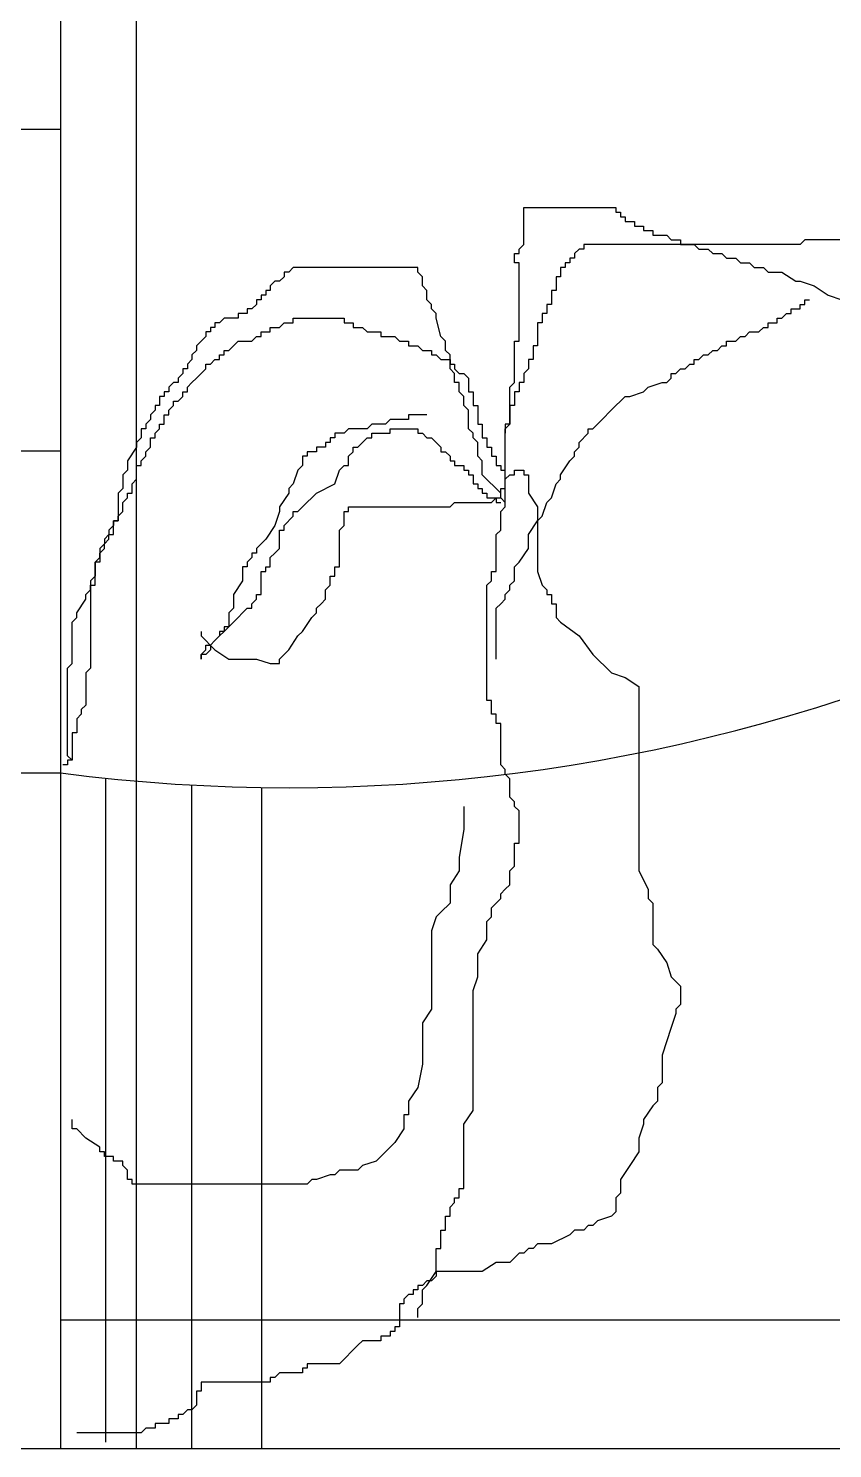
# Model space of a CAD drawing. Extents: x -66030 to 95157, y -13132 to 45879.
# Drawn here: x 80270 to 80421, y -7035.9 to -6769.2 of the extents above; entities that cross this region are included whole.
import ezdxf

# ---------------------------------------------------------------- set-up
doc = ezdxf.new("R2010")
doc.units = 0
doc.header["$LTSCALE"] = 100
doc.header["$MEASUREMENT"] = 0
doc.layers.add('立面框架', color=3, linetype='CONTINUOUS')

msp = doc.modelspace()

# ---------------------------------------------------------------- linework, layer by layer
at = {"layer": '立面框架'}
for p, q in [((80290.25, -6625.06), (80290.25, -7035.88)), ((80276.07, -6673.39), (80276.07, -7035.88)), ((80276.07, -6788.18), (80203.57, -6788.18)), ((80363.05, -6802.83), (80380.36, -6802.83)), ((80363.05, -6809.75), (80363.05, -6802.83)), ((80380.36, -6802.83), (80380.36, -6803.7)), ((80380.36, -6803.7), (80381.22, -6803.7)), ((80381.22, -6803.7), (80381.22, -6804.56)), ((80381.22, -6804.56), (80382.09, -6804.56)), ((80382.09, -6804.56), (80382.09, -6805.43)), ((80382.09, -6805.43), (80383.82, -6805.43)), ((80383.82, -6805.43), (80383.82, -6806.29)), ((80383.82, -6806.29), (80385.55, -6806.29)), ((80385.55, -6806.29), (80385.55, -6807.16)), ((80385.55, -6807.16), (80387.28, -6807.16)), ((80387.28, -6807.16), (80387.28, -6808.02)), ((80387.28, -6808.02), (80389.88, -6808.02)), ((80389.88, -6808.02), (80390.74, -6808.89)), ((80362.18, -6810.62), (80363.05, -6809.75)), ((80362.18, -6811.48), (80362.18, -6810.62)), ((80373.43, -6810.62), (80372.57, -6811.48)), ((80374.3, -6810.62), (80373.43, -6810.62)), ((80374.3, -6809.75), (80374.3, -6810.62)), ((80414.97, -6809.75), (80374.3, -6809.75)), ((80390.74, -6808.89), (80392.47, -6808.89)), ((80392.47, -6808.89), (80392.47, -6809.75)), ((80392.47, -6809.75), (80395.07, -6809.75)), ((80395.07, -6809.75), (80395.93, -6810.62)), ((80395.93, -6810.62), (80397.66, -6810.62)), ((80397.66, -6810.62), (80398.53, -6811.48)), ((80415.84, -6808.89), (80414.97, -6809.75)), ((80426.22, -6808.89), (80415.84, -6808.89)), ((80361.31, -6811.48), (80362.18, -6811.48)), ((80361.31, -6813.21), (80361.31, -6811.48)), ((80362.18, -6813.21), (80361.31, -6813.21)), ((80362.18, -6827.92), (80362.18, -6813.21)), ((80370.83, -6813.21), (80370.83, -6814.08)), ((80371.7, -6813.21), (80370.83, -6813.21)), ((80371.7, -6812.35), (80371.7, -6813.21)), ((80372.57, -6812.35), (80371.7, -6812.35)), ((80372.57, -6811.48), (80372.57, -6812.35)), ((80398.53, -6811.48), (80400.26, -6811.48)), ((80400.26, -6811.48), (80401.13, -6812.35)), ((80401.13, -6812.35), (80402.86, -6812.35)), ((80402.86, -6812.35), (80403.72, -6813.21)), ((80403.72, -6813.21), (80405.45, -6813.21)), ((80405.45, -6813.21), (80406.32, -6814.08)), ((80316.31, -6816.67), (80315.45, -6817.54)), ((80317.18, -6816.67), (80316.31, -6816.67)), ((80318.04, -6815.81), (80317.18, -6816.67)), ((80318.04, -6814.94), (80318.04, -6815.81)), ((80318.91, -6814.94), (80318.04, -6814.94)), ((80319.77, -6814.08), (80318.91, -6814.94)), ((80343.14, -6814.08), (80319.77, -6814.08)), ((80343.14, -6814.94), (80343.14, -6814.08)), ((80344.01, -6815.81), (80343.14, -6814.94)), ((80344.01, -6817.54), (80344.01, -6815.81)), ((80369.1, -6815.81), (80369.1, -6818.4)), ((80369.97, -6815.81), (80369.1, -6815.81)), ((80369.97, -6814.08), (80369.97, -6815.81)), ((80370.83, -6814.08), (80369.97, -6814.08)), ((80406.32, -6814.08), (80408.05, -6814.08)), ((80408.05, -6814.08), (80408.92, -6814.94)), ((80408.92, -6814.94), (80411.51, -6814.94)), ((80411.51, -6814.94), (80414.11, -6816.67)), ((80414.11, -6816.67), (80414.97, -6816.67)), ((80414.97, -6816.67), (80417.57, -6817.54)), ((80313.71, -6819.27), (80313.71, -6820.13)), ((80314.58, -6819.27), (80313.71, -6819.27)), ((80314.58, -6818.4), (80314.58, -6819.27)), ((80315.45, -6818.4), (80314.58, -6818.4)), ((80315.45, -6817.54), (80315.45, -6818.4)), ((80344.87, -6818.4), (80344.01, -6817.54)), ((80344.87, -6820.13), (80344.87, -6818.4)), ((80368.24, -6818.4), (80368.24, -6821)), ((80369.1, -6818.4), (80368.24, -6818.4)), ((80417.57, -6817.54), (80420.17, -6819.27)), ((80420.17, -6819.27), (80422.76, -6820.13)), ((80311.12, -6821.86), (80311.12, -6822.73)), ((80311.98, -6821.86), (80311.12, -6821.86)), ((80312.85, -6821), (80311.98, -6821.86)), ((80312.85, -6820.13), (80312.85, -6821)), ((80313.71, -6820.13), (80312.85, -6820.13)), ((80345.74, -6821), (80344.87, -6820.13)), ((80345.74, -6821.86), (80345.74, -6821)), ((80346.6, -6822.73), (80345.74, -6821.86)), ((80367.37, -6821), (80367.37, -6822.73)), ((80368.24, -6821), (80367.37, -6821)), ((80413.24, -6821.86), (80414.97, -6821.86)), ((80413.24, -6822.73), (80413.24, -6821.86)), ((80414.97, -6821), (80415.84, -6821)), ((80414.97, -6821.86), (80414.97, -6821)), ((80415.84, -6820.13), (80416.7, -6820.13)), ((80415.84, -6821), (80415.84, -6820.13)), ((80305.06, -6824.46), (80305.06, -6825.32)), ((80305.93, -6824.46), (80305.06, -6824.46)), ((80306.79, -6823.59), (80305.93, -6824.46)), ((80309.39, -6823.59), (80306.79, -6823.59)), ((80309.39, -6822.73), (80309.39, -6823.59)), ((80311.12, -6822.73), (80309.39, -6822.73)), ((80317.18, -6825.32), (80318.04, -6824.46)), ((80318.04, -6824.46), (80319.77, -6824.46)), ((80319.77, -6823.59), (80329.29, -6823.59)), ((80319.77, -6824.46), (80319.77, -6823.59)), ((80329.29, -6823.59), (80329.29, -6824.46)), ((80329.29, -6824.46), (80331.02, -6824.46)), ((80331.02, -6824.46), (80331.02, -6825.32)), ((80346.6, -6823.59), (80346.6, -6822.73)), ((80347.47, -6827.05), (80346.6, -6823.59)), ((80365.64, -6824.46), (80365.64, -6828.78)), ((80366.51, -6824.46), (80365.64, -6824.46)), ((80366.51, -6822.73), (80366.51, -6824.46)), ((80367.37, -6822.73), (80366.51, -6822.73)), ((80408.92, -6824.46), (80410.65, -6824.46)), ((80408.92, -6825.32), (80408.92, -6824.46)), ((80410.65, -6823.59), (80411.51, -6823.59)), ((80410.65, -6824.46), (80410.65, -6823.59)), ((80411.51, -6823.59), (80412.38, -6822.73)), ((80412.38, -6822.73), (80413.24, -6822.73)), ((80303.33, -6827.05), (80302.46, -6827.92)), ((80303.33, -6826.19), (80303.33, -6827.05)), ((80304.19, -6826.19), (80303.33, -6826.19)), ((80304.19, -6825.32), (80304.19, -6826.19)), ((80305.06, -6825.32), (80304.19, -6825.32)), ((80311.98, -6827.92), (80312.85, -6827.05)), ((80312.85, -6827.05), (80313.71, -6827.05)), ((80313.71, -6826.19), (80315.45, -6826.19)), ((80313.71, -6827.05), (80313.71, -6826.19)), ((80315.45, -6825.32), (80317.18, -6825.32)), ((80315.45, -6826.19), (80315.45, -6825.32)), ((80331.02, -6825.32), (80332.75, -6825.32)), ((80332.75, -6825.32), (80333.62, -6826.19)), ((80333.62, -6826.19), (80336.22, -6826.19)), ((80336.22, -6826.19), (80336.22, -6827.05)), ((80336.22, -6827.05), (80338.81, -6827.05)), ((80338.81, -6827.05), (80339.68, -6827.92)), ((80348.33, -6827.92), (80347.47, -6827.05)), ((80402.86, -6827.92), (80403.72, -6827.05)), ((80403.72, -6827.05), (80404.59, -6827.05)), ((80404.59, -6827.05), (80405.45, -6826.19)), ((80405.45, -6826.19), (80407.18, -6826.19)), ((80407.18, -6826.19), (80408.05, -6825.32)), ((80408.05, -6825.32), (80408.92, -6825.32)), ((80301.6, -6829.65), (80300.73, -6830.51)), ((80302.46, -6827.92), (80301.6, -6828.78)), ((80301.6, -6828.78), (80301.6, -6829.65)), ((80306.79, -6829.65), (80307.66, -6829.65)), ((80306.79, -6830.51), (80306.79, -6829.65)), ((80307.66, -6829.65), (80309.39, -6827.92)), ((80309.39, -6827.92), (80311.98, -6827.92)), ((80339.68, -6827.92), (80341.41, -6827.92)), ((80341.41, -6827.92), (80341.41, -6828.78)), ((80341.41, -6828.78), (80343.14, -6828.78)), ((80343.14, -6828.78), (80344.01, -6829.65)), ((80344.01, -6829.65), (80345.74, -6829.65)), ((80345.74, -6829.65), (80345.74, -6830.51)), ((80348.33, -6829.65), (80348.33, -6827.92)), ((80349.2, -6830.51), (80348.33, -6829.65)), ((80361.31, -6827.92), (80362.18, -6827.92)), ((80361.31, -6835.7), (80361.31, -6827.92)), ((80364.78, -6828.78), (80364.78, -6831.38)), ((80365.64, -6828.78), (80364.78, -6828.78)), ((80397.66, -6830.51), (80398.53, -6829.65)), ((80398.53, -6829.65), (80399.4, -6829.65)), ((80399.4, -6829.65), (80400.26, -6828.78)), ((80400.26, -6828.78), (80401.13, -6828.78)), ((80401.13, -6827.92), (80402.86, -6827.92)), ((80401.13, -6828.78), (80401.13, -6827.92)), ((80300.73, -6831.38), (80299.87, -6832.24)), ((80299.87, -6832.24), (80299.87, -6833.11)), ((80300.73, -6830.51), (80300.73, -6831.38)), ((80303.33, -6832.24), (80304.19, -6832.24)), ((80303.33, -6833.11), (80303.33, -6832.24)), ((80304.19, -6832.24), (80305.06, -6831.38)), ((80305.06, -6831.38), (80305.93, -6831.38)), ((80305.93, -6830.51), (80306.79, -6830.51)), ((80305.93, -6831.38), (80305.93, -6830.51)), ((80345.74, -6830.51), (80346.6, -6830.51)), ((80346.6, -6830.51), (80347.47, -6831.38)), ((80347.47, -6831.38), (80349.2, -6831.38)), ((80349.2, -6833.11), (80349.2, -6830.51)), ((80349.2, -6831.38), (80349.2, -6832.24)), ((80349.2, -6832.24), (80350.06, -6832.24)), ((80350.06, -6832.24), (80350.06, -6833.11)), ((80363.91, -6831.38), (80363.91, -6833.11)), ((80364.78, -6831.38), (80363.91, -6831.38)), ((80393.34, -6833.11), (80394.2, -6832.24)), ((80394.2, -6832.24), (80395.07, -6832.24)), ((80395.07, -6831.38), (80395.93, -6831.38)), ((80395.07, -6832.24), (80395.07, -6831.38)), ((80395.93, -6831.38), (80396.8, -6830.51)), ((80396.8, -6830.51), (80397.66, -6830.51)), ((80299, -6833.97), (80298.14, -6834.84)), ((80298.14, -6834.84), (80298.14, -6835.7)), ((80299, -6833.11), (80299, -6833.97)), ((80299.87, -6833.11), (80299, -6833.11)), ((80300.73, -6835.7), (80301.6, -6834.84)), ((80301.6, -6834.84), (80303.33, -6833.11)), ((80350.06, -6833.97), (80349.2, -6833.11)), ((80350.06, -6833.11), (80350.93, -6833.97)), ((80350.06, -6835.7), (80350.06, -6833.97)), ((80350.93, -6833.97), (80351.79, -6833.97)), ((80351.79, -6833.97), (80352.66, -6834.84)), ((80352.66, -6834.84), (80352.66, -6837.43)), ((80363.91, -6833.11), (80363.05, -6833.97)), ((80363.05, -6833.97), (80363.05, -6835.7)), ((80389.88, -6835.7), (80390.74, -6834.84)), ((80390.74, -6833.97), (80391.61, -6833.97)), ((80390.74, -6834.84), (80390.74, -6833.97)), ((80391.61, -6833.97), (80392.47, -6833.11)), ((80392.47, -6833.11), (80393.34, -6833.11)), ((80295.54, -6837.43), (80295.54, -6838.29)), ((80296.41, -6837.43), (80295.54, -6837.43)), ((80297.27, -6835.7), (80296.41, -6836.57)), ((80296.41, -6836.57), (80296.41, -6837.43)), ((80298.14, -6835.7), (80297.27, -6835.7)), ((80299, -6837.43), (80299.87, -6837.43)), ((80299, -6838.29), (80299, -6837.43)), ((80299.87, -6836.57), (80300.73, -6835.7)), ((80299.87, -6837.43), (80299.87, -6836.57)), ((80350.93, -6835.7), (80350.06, -6835.7)), ((80350.93, -6837.43), (80350.93, -6835.7)), ((80351.79, -6838.29), (80350.93, -6837.43)), ((80352.66, -6837.43), (80353.53, -6837.43)), ((80353.53, -6837.43), (80353.53, -6840.02)), ((80360.45, -6836.57), (80361.31, -6835.7)), ((80360.45, -6843.48), (80360.45, -6836.57)), ((80361.31, -6837.43), (80361.31, -6840.02)), ((80362.18, -6837.43), (80361.31, -6837.43)), ((80362.18, -6835.7), (80362.18, -6837.43)), ((80363.05, -6835.7), (80362.18, -6835.7)), ((80382.95, -6838.29), (80385.55, -6837.43)), ((80385.55, -6837.43), (80386.41, -6836.57)), ((80386.41, -6836.57), (80389.01, -6835.7)), ((80389.01, -6835.7), (80389.88, -6835.7)), ((80293.81, -6840.02), (80293.81, -6840.89)), ((80294.67, -6840.02), (80293.81, -6840.02)), ((80294.67, -6838.29), (80294.67, -6840.02)), ((80295.54, -6838.29), (80294.67, -6838.29)), ((80296.41, -6840.89), (80297.27, -6840.02)), ((80297.27, -6839.16), (80298.14, -6839.16)), ((80297.27, -6840.02), (80297.27, -6839.16)), ((80298.14, -6839.16), (80299, -6838.29)), ((80351.79, -6840.02), (80351.79, -6838.29)), ((80352.66, -6840.89), (80351.79, -6840.02)), ((80353.53, -6840.02), (80354.39, -6840.02)), ((80354.39, -6840.02), (80354.39, -6843.48)), ((80360.45, -6840.02), (80360.45, -6843.48)), ((80361.31, -6840.02), (80360.45, -6840.02)), ((80376.89, -6843.48), (80380.36, -6840.02)), ((80380.36, -6840.02), (80381.22, -6839.16)), ((80381.22, -6839.16), (80382.09, -6838.29)), ((80382.09, -6838.29), (80382.95, -6838.29)), ((80292.94, -6842.62), (80292.08, -6843.48)), ((80293.81, -6840.89), (80292.94, -6841.75)), ((80292.94, -6841.75), (80292.94, -6842.62)), ((80295.54, -6841.75), (80296.41, -6841.75)), ((80295.54, -6843.48), (80295.54, -6841.75)), ((80296.41, -6841.75), (80296.41, -6840.89)), ((80337.95, -6842.62), (80337.08, -6843.48)), ((80341.41, -6842.62), (80337.95, -6842.62)), ((80341.41, -6841.75), (80341.41, -6842.62)), ((80344.87, -6841.75), (80341.41, -6841.75)), ((80352.66, -6844.35), (80352.66, -6840.89)), ((80291.21, -6844.35), (80291.21, -6846.08)), ((80292.08, -6844.35), (80291.21, -6844.35)), ((80292.08, -6843.48), (80292.08, -6844.35)), ((80293.81, -6845.21), (80294.67, -6844.35)), ((80293.81, -6846.08), (80293.81, -6845.21)), ((80294.67, -6843.48), (80295.54, -6843.48)), ((80294.67, -6844.35), (80294.67, -6843.48)), ((80327.56, -6845.21), (80327.56, -6846.08)), ((80329.29, -6845.21), (80327.56, -6845.21)), ((80330.16, -6844.35), (80329.29, -6845.21)), ((80333.62, -6844.35), (80330.16, -6844.35)), ((80334.49, -6843.48), (80333.62, -6844.35)), ((80337.08, -6843.48), (80334.49, -6843.48)), ((80334.49, -6845.21), (80337.95, -6845.21)), ((80334.49, -6846.08), (80334.49, -6845.21)), ((80337.95, -6844.35), (80343.14, -6844.35)), ((80337.95, -6845.21), (80337.95, -6844.35)), ((80343.14, -6844.35), (80343.14, -6845.21)), ((80343.14, -6845.21), (80344.01, -6845.21)), ((80344.01, -6845.21), (80344.87, -6846.08)), ((80353.53, -6845.21), (80352.66, -6844.35)), ((80353.53, -6846.08), (80353.53, -6845.21)), ((80354.39, -6843.48), (80355.26, -6843.48)), ((80355.26, -6843.48), (80355.26, -6846.08)), ((80359.58, -6843.48), (80359.58, -6845.21)), ((80360.45, -6843.48), (80359.58, -6843.48)), ((80359.58, -6844.35), (80360.45, -6843.48)), ((80359.58, -6859.05), (80359.58, -6844.35)), ((80373.43, -6846.94), (80375.16, -6845.21)), ((80375.16, -6844.35), (80376.03, -6844.35)), ((80375.16, -6845.21), (80375.16, -6844.35)), ((80376.03, -6844.35), (80376.89, -6843.48)), ((80276.07, -6848.59), (80203.57, -6848.59)), ((80290.35, -6847.81), (80288.62, -6850.4)), ((80291.21, -6846.08), (80290.35, -6846.94)), ((80290.35, -6846.94), (80290.35, -6847.81)), ((80292.08, -6848.67), (80292.94, -6847.81)), ((80292.08, -6849.54), (80292.08, -6848.67)), ((80292.94, -6846.08), (80293.81, -6846.08)), ((80292.94, -6847.81), (80292.94, -6846.08)), ((80322.37, -6848.67), (80322.37, -6849.54)), ((80324.1, -6848.67), (80322.37, -6848.67)), ((80324.1, -6847.81), (80324.1, -6848.67)), ((80325.83, -6847.81), (80324.1, -6847.81)), ((80325.83, -6846.94), (80325.83, -6847.81)), ((80326.7, -6846.94), (80325.83, -6846.94)), ((80326.7, -6846.08), (80326.7, -6846.94)), ((80327.56, -6846.08), (80326.7, -6846.08)), ((80330.16, -6849.54), (80331.02, -6848.67)), ((80331.02, -6847.81), (80331.89, -6847.81)), ((80331.02, -6848.67), (80331.02, -6847.81)), ((80331.89, -6847.81), (80332.75, -6846.94)), ((80332.75, -6846.94), (80333.62, -6846.08)), ((80333.62, -6846.08), (80334.49, -6846.08)), ((80344.87, -6846.08), (80345.74, -6846.08)), ((80345.74, -6846.08), (80346.6, -6846.94)), ((80346.6, -6846.94), (80347.47, -6847.81)), ((80347.47, -6847.81), (80347.47, -6848.67)), ((80347.47, -6848.67), (80348.33, -6848.67)), ((80348.33, -6848.67), (80349.2, -6849.54)), ((80354.39, -6846.94), (80353.53, -6846.08)), ((80354.39, -6849.54), (80354.39, -6846.94)), ((80355.26, -6846.08), (80356.12, -6846.08)), ((80356.12, -6846.08), (80356.12, -6847.81)), ((80356.12, -6847.81), (80356.99, -6847.81)), ((80356.99, -6847.81), (80356.99, -6849.54)), ((80372.57, -6848.67), (80373.43, -6847.81)), ((80372.57, -6849.54), (80372.57, -6848.67)), ((80373.43, -6847.81), (80373.43, -6846.94)), ((80288.62, -6850.4), (80288.62, -6852.13)), ((80290.35, -6851.27), (80291.21, -6851.27)), ((80290.35, -6853.86), (80290.35, -6851.27)), ((80291.21, -6850.4), (80292.08, -6849.54)), ((80291.21, -6851.27), (80291.21, -6850.4)), ((80321.5, -6851.27), (80320.64, -6852.13)), ((80321.5, -6849.54), (80321.5, -6851.27)), ((80322.37, -6849.54), (80321.5, -6849.54)), ((80328.43, -6852.13), (80329.29, -6851.27)), ((80329.29, -6851.27), (80330.16, -6851.27)), ((80330.16, -6851.27), (80330.16, -6849.54)), ((80349.2, -6849.54), (80349.2, -6850.4)), ((80349.2, -6850.4), (80350.06, -6850.4)), ((80350.06, -6850.4), (80350.06, -6851.27)), ((80350.06, -6851.27), (80351.79, -6851.27)), ((80351.79, -6851.27), (80351.79, -6852.13)), ((80355.26, -6850.4), (80354.39, -6849.54)), ((80355.26, -6853), (80355.26, -6850.4)), ((80356.99, -6849.54), (80357.85, -6849.54)), ((80357.85, -6849.54), (80357.85, -6851.27)), ((80357.85, -6851.27), (80358.72, -6851.27)), ((80358.72, -6851.27), (80358.72, -6852.13)), ((80369.97, -6853), (80371.7, -6850.4)), ((80371.7, -6850.4), (80372.57, -6849.54)), ((80288.62, -6852.13), (80287.75, -6853)), ((80287.75, -6853), (80287.75, -6855.59)), ((80289.48, -6854.73), (80290.35, -6853.86)), ((80320.64, -6852.13), (80319.77, -6854.73)), ((80327.56, -6854.73), (80328.43, -6852.13)), ((80351.79, -6852.13), (80352.66, -6852.13)), ((80352.66, -6852.13), (80352.66, -6853)), ((80352.66, -6853), (80353.53, -6853)), ((80353.53, -6853), (80353.53, -6854.73)), ((80358.72, -6856.46), (80355.26, -6853)), ((80358.72, -6852.13), (80359.58, -6852.13)), ((80359.58, -6853.86), (80360.45, -6853)), ((80359.58, -6855.59), (80359.58, -6853.86)), ((80360.45, -6853), (80361.31, -6853)), ((80361.31, -6852.13), (80363.05, -6852.13)), ((80361.31, -6853), (80361.31, -6852.13)), ((80363.05, -6852.13), (80363.05, -6853)), ((80363.05, -6853), (80363.91, -6853)), ((80363.91, -6853), (80363.91, -6856.46)), ((80369.1, -6854.73), (80369.97, -6853.86)), ((80369.97, -6853.86), (80369.97, -6853)), ((80287.75, -6855.59), (80286.88, -6856.46)), ((80286.88, -6856.46), (80286.88, -6861.65)), ((80288.62, -6856.46), (80289.48, -6856.46)), ((80288.62, -6857.32), (80288.62, -6856.46)), ((80289.48, -6856.46), (80289.48, -6854.73)), ((80318.91, -6856.46), (80317.18, -6859.05)), ((80319.77, -6854.73), (80318.91, -6855.59)), ((80318.91, -6855.59), (80318.91, -6856.46)), ((80321.5, -6859.05), (80324.1, -6856.46)), ((80324.1, -6856.46), (80327.56, -6854.73)), ((80353.53, -6854.73), (80354.39, -6854.73)), ((80354.39, -6854.73), (80354.39, -6855.59)), ((80354.39, -6855.59), (80355.26, -6855.59)), ((80355.26, -6855.59), (80355.26, -6856.46)), ((80355.26, -6856.46), (80356.12, -6856.46)), ((80356.12, -6856.46), (80356.12, -6857.32)), ((80358.72, -6855.59), (80359.58, -6855.59)), ((80358.72, -6857.32), (80358.72, -6855.59)), ((80358.72, -6857.32), (80358.72, -6856.46)), ((80363.91, -6856.46), (80365.64, -6859.05)), ((80368.24, -6857.32), (80369.1, -6854.73)), ((80287.75, -6858.19), (80288.62, -6857.32)), ((80287.75, -6859.92), (80287.75, -6858.19)), ((80317.18, -6859.05), (80317.18, -6859.92)), ((80320.64, -6859.92), (80321.5, -6859.05)), ((80330.16, -6859.05), (80349.2, -6859.05)), ((80330.16, -6859.92), (80330.16, -6859.05)), ((80349.2, -6859.05), (80350.06, -6858.19)), ((80350.06, -6858.19), (80356.99, -6858.19)), ((80356.12, -6857.32), (80357.85, -6857.32)), ((80356.99, -6858.19), (80357.85, -6857.32)), ((80357.85, -6857.32), (80357.85, -6858.19)), ((80357.85, -6857.32), (80358.72, -6857.32)), ((80357.85, -6858.19), (80358.72, -6858.19)), ((80359.58, -6858.19), (80358.72, -6857.32)), ((80358.72, -6859.92), (80359.58, -6859.05)), ((80359.58, -6859.05), (80359.58, -6858.19)), ((80365.64, -6859.05), (80365.64, -6871.16)), ((80366.51, -6860.78), (80367.37, -6858.19)), ((80367.37, -6858.19), (80368.24, -6857.32)), ((80286.02, -6861.65), (80286.88, -6861.65)), ((80286.02, -6864.24), (80286.02, -6861.65)), ((80286.02, -6861.65), (80286.02, -6862.51)), ((80286.88, -6861.65), (80286.02, -6861.65)), ((80286.88, -6860.78), (80287.75, -6859.92)), ((80286.88, -6861.65), (80286.88, -6860.78)), ((80317.18, -6859.92), (80316.31, -6862.51)), ((80318.04, -6862.51), (80319.77, -6860.78)), ((80319.77, -6859.92), (80320.64, -6859.92)), ((80319.77, -6860.78), (80319.77, -6859.92)), ((80329.29, -6859.92), (80330.16, -6859.92)), ((80329.29, -6862.51), (80329.29, -6859.92)), ((80358.72, -6863.38), (80358.72, -6859.92)), ((80363.91, -6864.24), (80365.64, -6861.65)), ((80365.64, -6861.65), (80366.51, -6860.78)), ((80285.15, -6864.24), (80284.29, -6865.11)), ((80286.02, -6862.51), (80285.15, -6863.38)), ((80285.15, -6863.38), (80285.15, -6864.24)), ((80285.15, -6864.24), (80286.02, -6864.24)), ((80285.15, -6865.11), (80285.15, -6864.24)), ((80316.31, -6862.51), (80314.58, -6865.11)), ((80317.18, -6863.38), (80318.04, -6863.38)), ((80317.18, -6866.84), (80317.18, -6863.38)), ((80318.04, -6863.38), (80318.04, -6862.51)), ((80328.43, -6863.38), (80329.29, -6862.51)), ((80328.43, -6870.3), (80328.43, -6863.38)), ((80357.85, -6864.24), (80358.72, -6863.38)), ((80357.85, -6871.16), (80357.85, -6864.24)), ((80363.91, -6866.84), (80363.91, -6864.24)), ((80284.29, -6865.97), (80283.42, -6866.84)), ((80283.42, -6867.7), (80284.29, -6866.84)), ((80283.42, -6866.84), (80283.42, -6869.43)), ((80284.29, -6865.97), (80285.15, -6865.11)), ((80284.29, -6865.11), (80284.29, -6865.97)), ((80284.29, -6866.84), (80284.29, -6865.97)), ((80314.58, -6865.11), (80312.85, -6866.84)), ((80312.85, -6866.84), (80312.85, -6867.7)), ((80316.31, -6867.7), (80317.18, -6866.84)), ((80362.18, -6869.43), (80363.91, -6866.84)), ((80282.56, -6869.43), (80283.42, -6868.57)), ((80282.56, -6873.76), (80282.56, -6869.43)), ((80282.56, -6869.43), (80282.56, -6872.03)), ((80283.42, -6869.43), (80282.56, -6869.43)), ((80283.42, -6868.57), (80283.42, -6867.7)), ((80311.98, -6868.57), (80311.12, -6869.43)), ((80311.12, -6869.43), (80311.12, -6870.3)), ((80311.98, -6867.7), (80311.98, -6868.57)), ((80312.85, -6867.7), (80311.98, -6867.7)), ((80315.45, -6868.57), (80316.31, -6867.7)), ((80315.45, -6870.3), (80315.45, -6868.57)), ((80361.31, -6870.3), (80362.18, -6869.43)), ((80282.56, -6872.03), (80281.69, -6872.89)), ((80310.25, -6870.3), (80310.25, -6872.89)), ((80311.12, -6870.3), (80310.25, -6870.3)), ((80313.71, -6871.16), (80314.58, -6871.16)), ((80313.71, -6875.49), (80313.71, -6871.16)), ((80314.58, -6870.3), (80315.45, -6870.3)), ((80314.58, -6871.16), (80314.58, -6870.3)), ((80326.7, -6872.03), (80327.56, -6872.03)), ((80326.7, -6873.76), (80326.7, -6872.03)), ((80327.56, -6870.3), (80328.43, -6870.3)), ((80327.56, -6872.03), (80327.56, -6870.3)), ((80356.99, -6871.16), (80357.85, -6871.16)), ((80356.99, -6872.89), (80356.99, -6871.16)), ((80361.31, -6872.89), (80361.31, -6870.3)), ((80365.64, -6871.16), (80366.51, -6873.76)), ((80280.83, -6875.49), (80281.69, -6874.62)), ((80281.69, -6872.89), (80281.69, -6889.33)), ((80281.69, -6873.76), (80282.56, -6873.76)), ((80281.69, -6874.62), (80281.69, -6873.76)), ((80310.25, -6872.89), (80308.52, -6875.49)), ((80325.83, -6874.62), (80326.7, -6873.76)), ((80325.83, -6876.35), (80325.83, -6874.62)), ((80356.12, -6873.76), (80356.99, -6872.89)), ((80356.12, -6895.38), (80356.12, -6873.76)), ((80359.58, -6875.49), (80360.45, -6874.62)), ((80360.45, -6873.76), (80361.31, -6872.89)), ((80360.45, -6874.62), (80360.45, -6873.76)), ((80366.51, -6873.76), (80367.37, -6874.62)), ((80367.37, -6874.62), (80367.37, -6875.49)), ((80279.1, -6878.95), (80280.83, -6876.35)), ((80280.83, -6876.35), (80280.83, -6875.49)), ((80308.52, -6875.49), (80308.52, -6878.08)), ((80311.98, -6877.22), (80312.85, -6876.35)), ((80311.98, -6878.08), (80311.98, -6877.22)), ((80312.85, -6875.49), (80313.71, -6875.49)), ((80312.85, -6876.35), (80312.85, -6875.49)), ((80324.1, -6878.08), (80324.97, -6877.22)), ((80324.97, -6877.22), (80325.83, -6876.35)), ((80357.85, -6878.08), (80358.72, -6877.22)), ((80358.72, -6877.22), (80359.58, -6876.35)), ((80359.58, -6876.35), (80359.58, -6875.49)), ((80367.37, -6875.49), (80368.24, -6875.49)), ((80368.24, -6875.49), (80368.24, -6877.22)), ((80368.24, -6877.22), (80369.1, -6877.22)), ((80369.1, -6877.22), (80369.1, -6879.81)), ((80278.23, -6880.68), (80279.1, -6879.81)), ((80278.23, -6888.46), (80278.23, -6880.68)), ((80279.1, -6879.81), (80279.1, -6878.95)), ((80308.52, -6878.08), (80307.66, -6878.95)), ((80307.66, -6878.95), (80307.66, -6881.54)), ((80307.66, -6881.54), (80309.39, -6879.81)), ((80309.39, -6879.81), (80310.25, -6878.95)), ((80310.25, -6878.95), (80311.12, -6878.08)), ((80311.12, -6878.08), (80311.98, -6878.08)), ((80321.5, -6882.41), (80323.23, -6879.81)), ((80323.23, -6879.81), (80324.1, -6878.95)), ((80324.1, -6878.95), (80324.1, -6878.08)), ((80357.85, -6887.6), (80357.85, -6878.08)), ((80369.1, -6879.81), (80369.97, -6880.68)), ((80369.97, -6880.68), (80373.43, -6883.27)), ((80302.46, -6882.41), (80302.46, -6883.27)), ((80302.46, -6883.27), (80305.06, -6885.87)), ((80305.06, -6884.14), (80305.93, -6883.27)), ((80305.93, -6883.27), (80305.06, -6884.14)), ((80305.93, -6883.27), (80306.79, -6882.41)), ((80305.93, -6882.41), (80305.93, -6883.27)), ((80306.79, -6882.41), (80305.93, -6882.41)), ((80306.79, -6882.41), (80307.66, -6881.54)), ((80306.79, -6881.54), (80306.79, -6882.41)), ((80307.66, -6881.54), (80306.79, -6881.54)), ((80318.91, -6885.87), (80320.64, -6883.27)), ((80320.64, -6883.27), (80321.5, -6882.41)), ((80373.43, -6883.27), (80376.03, -6886.73)), ((80302.46, -6886.73), (80303.33, -6885.87)), ((80303.33, -6885), (80304.19, -6885)), ((80303.33, -6885.87), (80303.33, -6885)), ((80304.19, -6885.87), (80303.33, -6886.73)), ((80304.19, -6885), (80305.06, -6884.14)), ((80305.06, -6884.14), (80304.19, -6885)), ((80304.19, -6885), (80304.19, -6885.87)), ((80305.06, -6885.87), (80307.66, -6887.6)), ((80318.04, -6886.73), (80318.91, -6885.87)), ((80277.36, -6889.33), (80278.23, -6888.46)), ((80302.46, -6887.6), (80302.46, -6886.73)), ((80302.46, -6886.73), (80302.46, -6887.6)), ((80303.33, -6886.73), (80302.46, -6886.73)), ((80307.66, -6887.6), (80312.85, -6887.6)), ((80312.85, -6887.6), (80315.45, -6888.46)), ((80315.45, -6888.46), (80317.18, -6888.46)), ((80317.18, -6887.6), (80318.04, -6886.73)), ((80317.18, -6888.46), (80317.18, -6887.6)), ((80376.03, -6886.73), (80379.49, -6890.19)), ((80277.36, -6905.76), (80277.36, -6889.33)), ((80281.69, -6889.33), (80280.83, -6890.19)), ((80280.83, -6890.19), (80280.83, -6896.25)), ((80379.49, -6890.19), (80382.09, -6891.06)), ((80382.09, -6891.06), (80384.68, -6892.79)), ((80384.68, -6892.79), (80384.68, -6927.38)), ((80280.83, -6896.25), (80279.96, -6897.11)), ((80356.99, -6895.38), (80356.12, -6895.38)), ((80356.99, -6897.98), (80356.99, -6895.38)), ((80279.96, -6897.98), (80279.1, -6898.84)), ((80279.1, -6898.84), (80279.1, -6901.44)), ((80279.96, -6897.11), (80279.96, -6897.98)), ((80357.85, -6897.98), (80356.99, -6897.98)), ((80357.85, -6899.71), (80357.85, -6897.98)), ((80278.23, -6901.44), (80278.23, -6906.62)), ((80279.1, -6901.44), (80278.23, -6901.44)), ((80358.72, -6899.71), (80357.85, -6899.71)), ((80358.72, -6907.49), (80358.72, -6899.71)), ((80278.23, -6906.62), (80277.36, -6905.76)), ((80277.36, -6906.62), (80277.36, -6907.49)), ((80278.23, -6906.62), (80277.36, -6906.62)), ((80276.07, -6909.01), (80203.57, -6909.01)), ((80277.36, -6907.49), (80276.5, -6907.49)), ((80284.58, -7034.69), (80284.58, -6909.99)), ((80359.58, -6908.35), (80358.72, -6907.49)), ((80359.58, -6909.22), (80359.58, -6908.35)), ((80360.45, -6910.08), (80359.58, -6909.22)), ((80300.73, -7035.88), (80300.73, -6911.27)), ((80313.86, -7035.88), (80313.86, -6911.72)), ((80360.45, -6913.54), (80360.45, -6910.08)), ((80351.79, -6915.27), (80351.79, -6919.6)), ((80361.31, -6914.41), (80360.45, -6913.54)), ((80361.31, -6915.27), (80361.31, -6914.41)), ((80362.18, -6916.14), (80361.31, -6915.27)), ((80362.18, -6922.19), (80362.18, -6916.14)), ((80351.79, -6919.6), (80350.93, -6924.79)), ((80361.31, -6922.19), (80362.18, -6922.19)), ((80361.31, -6926.52), (80361.31, -6922.19)), ((80350.93, -6924.79), (80350.93, -6927.38)), ((80350.93, -6927.38), (80349.2, -6929.98)), ((80360.45, -6927.38), (80361.31, -6926.52)), ((80360.45, -6929.98), (80360.45, -6927.38)), ((80384.68, -6927.38), (80386.41, -6930.84)), ((80349.2, -6929.98), (80349.2, -6933.44)), ((80358.72, -6931.71), (80359.58, -6930.84)), ((80359.58, -6930.84), (80360.45, -6929.98)), ((80386.41, -6930.84), (80386.41, -6932.57)), ((80349.2, -6933.44), (80347.47, -6935.17)), ((80356.99, -6934.3), (80358.72, -6932.57)), ((80358.72, -6932.57), (80358.72, -6931.71)), ((80386.41, -6932.57), (80387.28, -6933.44)), ((80387.28, -6933.44), (80387.28, -6941.22)), ((80346.6, -6936.03), (80345.74, -6938.63)), ((80347.47, -6935.17), (80346.6, -6936.03)), ((80356.12, -6936.9), (80356.99, -6936.03)), ((80356.99, -6936.03), (80356.99, -6934.3)), ((80345.74, -6938.63), (80345.74, -6953.33)), ((80356.12, -6940.36), (80356.12, -6936.9)), ((80354.39, -6942.95), (80356.12, -6940.36)), ((80387.28, -6941.22), (80388.14, -6942.09)), ((80354.39, -6947.28), (80354.39, -6942.95)), ((80388.14, -6942.09), (80389.88, -6944.68)), ((80389.88, -6944.68), (80390.74, -6947.28)), ((80353.53, -6949.87), (80354.39, -6947.28)), ((80390.74, -6947.28), (80391.61, -6948.14)), ((80353.53, -6972.36), (80353.53, -6949.87)), ((80391.61, -6948.14), (80392.47, -6949.01)), ((80392.47, -6949.01), (80392.47, -6952.47)), ((80392.47, -6952.47), (80391.61, -6953.33)), ((80345.74, -6953.33), (80344.01, -6955.93)), ((80391.61, -6954.2), (80390.74, -6956.79)), ((80391.61, -6953.33), (80391.61, -6954.2)), ((80344.01, -6955.93), (80344.01, -6963.71)), ((80390.74, -6956.79), (80389.01, -6961.98)), ((80389.01, -6961.98), (80389.01, -6967.17)), ((80344.01, -6963.71), (80343.14, -6968.04)), ((80343.14, -6968.04), (80341.41, -6970.63)), ((80389.01, -6967.17), (80388.14, -6968.04)), ((80388.14, -6968.04), (80388.14, -6970.63)), ((80341.41, -6970.63), (80341.41, -6973.22)), ((80388.14, -6970.63), (80387.28, -6971.49)), ((80340.54, -6973.22), (80340.54, -6975.82)), ((80341.41, -6973.22), (80340.54, -6973.22)), ((80351.79, -6974.95), (80353.53, -6972.36)), ((80387.28, -6971.49), (80385.55, -6974.09)), ((80278.23, -6975.82), (80278.23, -6974.09)), ((80279.1, -6975.82), (80278.23, -6975.82)), ((80280.83, -6977.55), (80279.1, -6975.82)), ((80340.54, -6975.82), (80338.81, -6978.41)), ((80351.79, -6987.06), (80351.79, -6974.95)), ((80385.55, -6974.95), (80384.68, -6977.55)), ((80385.55, -6974.09), (80385.55, -6974.95)), ((80283.42, -6979.28), (80280.83, -6977.55)), ((80283.42, -6980.14), (80283.42, -6979.28)), ((80338.81, -6978.41), (80335.35, -6981.87)), ((80384.68, -6977.55), (80384.68, -6980.14)), ((80284.29, -6980.14), (80283.42, -6980.14)), ((80284.29, -6981.01), (80284.29, -6980.14)), ((80286.02, -6981.01), (80284.29, -6981.01)), ((80286.02, -6981.87), (80286.02, -6981.01)), ((80287.75, -6981.87), (80286.02, -6981.87)), ((80287.75, -6982.74), (80287.75, -6981.87)), ((80335.35, -6981.87), (80332.75, -6982.74)), ((80384.68, -6980.14), (80382.95, -6982.74)), ((80288.62, -6983.6), (80287.75, -6982.74)), ((80288.62, -6985.33), (80288.62, -6983.6)), ((80326.7, -6984.47), (80324.1, -6985.33)), ((80327.56, -6984.47), (80326.7, -6984.47)), ((80328.43, -6983.6), (80327.56, -6984.47)), ((80331.89, -6983.6), (80328.43, -6983.6)), ((80332.75, -6982.74), (80331.89, -6983.6)), ((80382.95, -6982.74), (80381.22, -6985.33)), ((80289.48, -6985.33), (80288.62, -6985.33)), ((80289.48, -6986.2), (80289.48, -6985.33)), ((80322.37, -6986.2), (80289.48, -6986.2)), ((80323.23, -6985.33), (80322.37, -6986.2)), ((80324.1, -6985.33), (80323.23, -6985.33)), ((80350.93, -6987.06), (80351.79, -6987.06)), ((80350.93, -6988.79), (80350.93, -6987.06)), ((80381.22, -6985.33), (80381.22, -6987.93)), ((80349.2, -6990.52), (80350.06, -6989.66)), ((80350.06, -6988.79), (80350.93, -6988.79)), ((80350.06, -6989.66), (80350.06, -6988.79)), ((80381.22, -6987.93), (80380.36, -6988.79)), ((80380.36, -6988.79), (80380.36, -6991.39)), ((80348.33, -6992.25), (80349.2, -6992.25)), ((80348.33, -6994.85), (80348.33, -6992.25)), ((80349.2, -6992.25), (80349.2, -6990.52)), ((80379.49, -6992.25), (80376.89, -6993.12)), ((80380.36, -6991.39), (80379.49, -6992.25)), ((80347.47, -6994.85), (80348.33, -6994.85)), ((80347.47, -6998.31), (80347.47, -6994.85)), ((80372.57, -6994.85), (80371.7, -6995.71)), ((80374.3, -6994.85), (80372.57, -6994.85)), ((80375.16, -6993.98), (80374.3, -6994.85)), ((80376.03, -6993.98), (80375.16, -6993.98)), ((80376.89, -6993.12), (80376.03, -6993.98)), ((80365.64, -6997.44), (80364.78, -6998.31)), ((80368.24, -6997.44), (80365.64, -6997.44)), ((80371.7, -6995.71), (80368.24, -6997.44)), ((80346.6, -6998.31), (80347.47, -6998.31)), ((80346.6, -7002.63), (80346.6, -6998.31)), ((80361.31, -7000.04), (80360.45, -7000.9)), ((80362.18, -6999.17), (80361.31, -7000.04)), ((80363.05, -6999.17), (80362.18, -6999.17)), ((80363.91, -6998.31), (80363.05, -6999.17)), ((80364.78, -6998.31), (80363.91, -6998.31)), ((80344.87, -7005.23), (80346.6, -7002.63)), ((80346.6, -7002.63), (80346.6, -7003.5)), ((80355.26, -7002.63), (80346.6, -7002.63)), ((80357.85, -7000.9), (80355.26, -7002.63)), ((80360.45, -7000.9), (80357.85, -7000.9)), ((80343.14, -7005.23), (80343.14, -7006.09)), ((80344.01, -7005.23), (80343.14, -7005.23)), ((80344.87, -7004.36), (80344.01, -7005.23)), ((80344.01, -7006.09), (80344.87, -7005.23)), ((80345.74, -7004.36), (80344.87, -7004.36)), ((80346.6, -7003.5), (80345.74, -7004.36)), ((80339.68, -7008.69), (80339.68, -7013.01)), ((80340.54, -7008.69), (80339.68, -7008.69)), ((80341.41, -7006.96), (80340.54, -7007.82)), ((80340.54, -7007.82), (80340.54, -7008.69)), ((80342.27, -7006.96), (80341.41, -7006.96)), ((80342.27, -7006.09), (80342.27, -7006.96)), ((80343.14, -7006.09), (80342.27, -7006.09)), ((80343.14, -7009.55), (80344.01, -7008.69)), ((80344.01, -7008.69), (80344.01, -7006.09)), ((80343.14, -7011.28), (80343.14, -7009.55)), ((80276.07, -7011.71), (80578.14, -7011.71)), ((80337.95, -7013.88), (80337.95, -7014.74)), ((80338.81, -7013.88), (80337.95, -7013.88)), ((80338.81, -7013.01), (80338.81, -7013.88)), ((80339.68, -7013.01), (80338.81, -7013.01)), ((80331.89, -7016.47), (80328.43, -7019.93)), ((80332.75, -7015.61), (80331.89, -7016.47)), ((80336.22, -7015.61), (80332.75, -7015.61)), ((80336.22, -7014.74), (80336.22, -7015.61)), ((80337.95, -7014.74), (80336.22, -7014.74)), ((80317.18, -7021.66), (80316.31, -7022.53)), ((80321.5, -7021.66), (80317.18, -7021.66)), ((80321.5, -7020.8), (80321.5, -7021.66)), ((80322.37, -7020.8), (80321.5, -7020.8)), ((80322.37, -7019.93), (80322.37, -7020.8)), ((80328.43, -7019.93), (80322.37, -7019.93)), ((80302.46, -7023.39), (80302.46, -7025.12)), ((80315.45, -7023.39), (80302.46, -7023.39)), ((80315.45, -7022.53), (80315.45, -7023.39)), ((80316.31, -7022.53), (80315.45, -7022.53)), ((80301.6, -7025.12), (80301.6, -7027.72)), ((80302.46, -7025.12), (80301.6, -7025.12)), ((80298.14, -7029.45), (80298.14, -7030.31)), ((80299, -7029.45), (80298.14, -7029.45)), ((80299.87, -7028.58), (80299, -7029.45)), ((80300.73, -7028.58), (80299.87, -7028.58)), ((80301.6, -7027.72), (80300.73, -7028.58)), ((80292.08, -7032.04), (80291.21, -7032.91)), ((80293.81, -7032.04), (80292.08, -7032.04)), ((80293.81, -7031.18), (80293.81, -7032.04)), ((80296.41, -7031.18), (80293.81, -7031.18)), ((80296.41, -7030.31), (80296.41, -7031.18)), ((80298.14, -7030.31), (80296.41, -7030.31)), ((80291.21, -7032.91), (80279.1, -7032.91)), ((79801.61, -7035.88), (80723.13, -7035.88))]:
    msp.add_line(p, q, dxfattribs=at)
msp.add_arc((80318.86, -6577.98), 333.78, 262.6341, 320.9687, dxfattribs=at)

doc.saveas('drawing.dxf')
